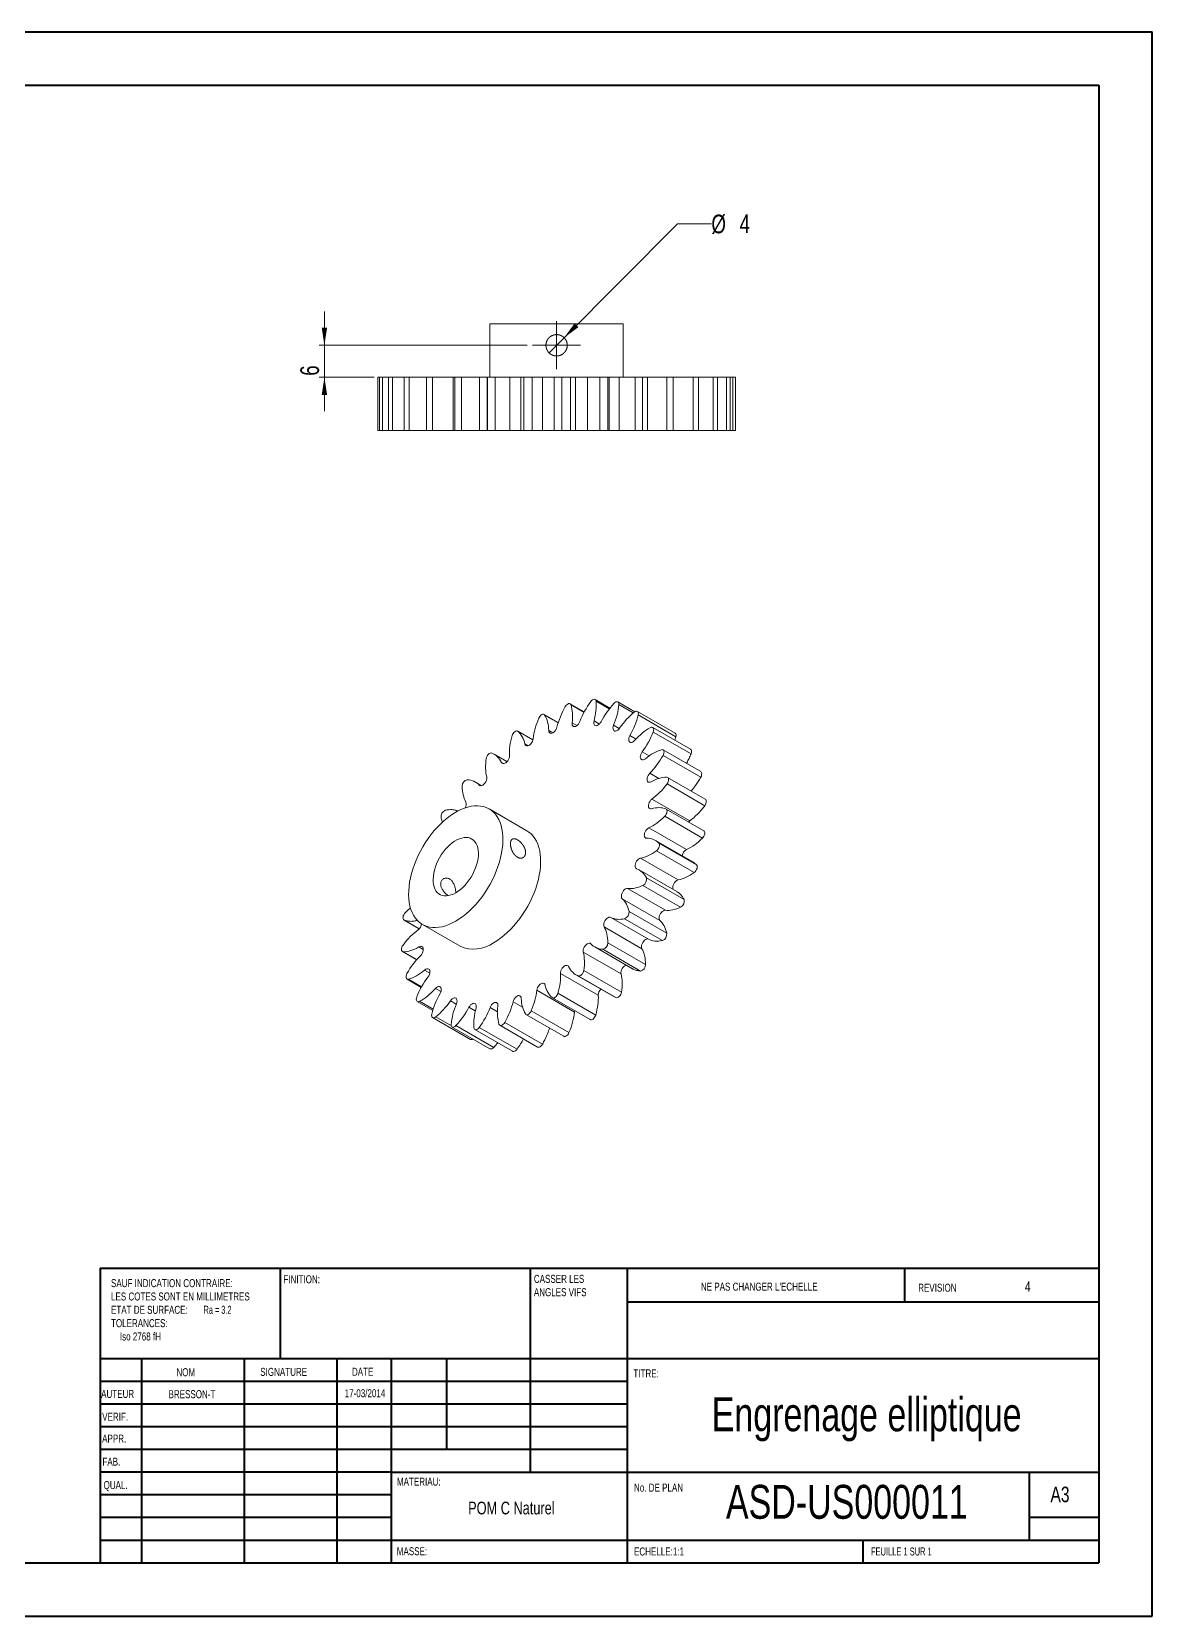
# Model space of a CAD drawing. Header units: millimetres. Extents: x 0 to 420, y 0 to 297.
# Drawn here: x 210.1 to 420.1, y 0.2 to 297.2 of the extents above; entities that cross this region are included whole.
import ezdxf

# ---------------------------------------------------------------- set-up
doc = ezdxf.new("R2010")
doc.units = ezdxf.units.MM
doc.styles.add('SLDTEXTSTYLE0', font='TXT', dxfattribs={"width": 0.75})
doc.styles.add('SLDTEXTSTYLE1', font='TXT', dxfattribs={"width": 0.7})
doc.styles.add('SLDTEXTSTYLE2', font='TXT', dxfattribs={"width": 0.6875})
doc.dimstyles.new('SLDDIMSTYLE0', dxfattribs={"dimtxt": 3.5, "dimasz": 3.302, "dimexe": 0, "dimexo": 0.0625, "dimgap": 0.875, "dimtad": 1, "dimrnd": 1e-09, "dimzin": 12, "dimdsep": 46, "dimtxsty": 'SLDTEXTSTYLE0', "dimsah": 1, "dimcen": 0.09, "dimadec": 0, "dimazin": 3, "dimtfac": 1, "dimtmove": 0, "dimatfit": 0, "dimfxl": 1, "dimfrac": 2, "dimtolj": 1, "dimtzin": 12, "dimarcsym": 0})
doc.dimstyles.new('SLDDIMSTYLE6', dxfattribs={"dimtxt": 3.5, "dimasz": 3.302, "dimexe": 0, "dimexo": 0.0625, "dimgap": 0.875, "dimtad": 0, "dimtih": 1, "dimtoh": 1, "dimrnd": 1e-09, "dimzin": 12, "dimdsep": 46, "dimtxsty": 'SLDTEXTSTYLE0', "dimblk1": 'NONE', "dimsah": 1, "dimcen": 0, "dimadec": 0, "dimazin": 3, "dimtfac": 1, "dimtmove": 0, "dimatfit": 3, "dimldrblk": 'NONE', "dimfxl": 1, "dimfrac": 2, "dimtolj": 1, "dimtzin": 12, "dimarcsym": 0})

# ---------------------------------------------------------------- blocks, each defined once
blk = doc.blocks.new('SW_NOTE_1')
at = {"color": 0, "linetype": 'Continuous', "lineweight": 0, "char_height": 1.5, "attachment_point": 1, "style": 'SLDTEXTSTYLE0'}
for s, insert in [('CASSER LES', (0, 1.93)), ('ANGLES VIFS', (0, -0.57))]:
    blk.add_mtext(s, dxfattribs=dict(at, insert=insert))
blk = doc.blocks.new('SW_NOTE_2')
at = {"color": 0, "linetype": 'Continuous', "lineweight": 0, "char_height": 1.5, "attachment_point": 1}
for s, insert, style in [('SAUF INDICATION CONTRAIRE:', (0, 1.93), 'SLDTEXTSTYLE0'), ('LES COTES SONT EN MILLIMETRES', (0, -0.57), 'SLDTEXTSTYLE0'), ('TOLERANCES:', (0, -5.57), 'SLDTEXTSTYLE0'), ('ETAT DE SURFACE:', (0, -3.07), 'SLDTEXTSTYLE0'), ('Ra = 3.2', (17.33, -3.07), 'SLDTEXTSTYLE2'), ('Iso 2768 fH', (1.66, -8.07), 'SLDTEXTSTYLE0')]:
    blk.add_mtext(s, dxfattribs=dict(at, insert=insert, style=style))
blk = doc.blocks.new('*D18')
at = {"color": 7, "linetype": 'Continuous', "lineweight": 0}
for p, q in [((264.93, 238.44), (264.93, 244.79)), ((302.94, 238.44), (263.93, 238.44)), ((264.93, 238.44), (264.93, 232.44)), ((274.27, 232.44), (263.93, 232.44)), ((264.93, 232.44), (264.93, 226.09))]:
    blk.add_line(p, q, dxfattribs=at)
for points in [[(264.93, 238.44), (265.44, 241.74), (264.43, 241.74)], [(264.93, 232.44), (264.43, 229.14), (265.44, 229.14)]]:
    blk.add_solid(points, dxfattribs=at)
at = {"color": 7, "linetype": 'Continuous', "lineweight": 0, "insert": (260.42, 232.72, 0.1), "char_height": 3.5, "attachment_point": 1, "rotation": 90, "style": 'SLDTEXTSTYLE0'}
blk.add_mtext('6', dxfattribs=at)
blk = doc.blocks.new('*D19')
at = {"color": 7, "linetype": 'Continuous', "lineweight": 0}
for p, q in [((309.85, 239.86), (331.1, 261.22)), ((331.1, 261.22), (337.45, 261.22)), ((307.03, 237.02), (309.85, 239.86))]:
    blk.add_line(p, q, dxfattribs=at)
blk.add_solid([(309.85, 239.86), (312.54, 241.84), (311.82, 242.56)], dxfattribs=at)
at = {"color": 7, "linetype": 'Continuous', "lineweight": 0, "char_height": 3.5, "attachment_point": 1, "style": 'SLDTEXTSTYLE0'}
for s, insert in [('%%c', (337.45, 262.93, 0.1)), ('4', (342.73, 262.98, 0.1))]:
    blk.add_mtext(s, dxfattribs=dict(at, insert=insert))
blk = doc.blocks.new('_NONE')
blk = doc.blocks.new('SW_CENTERMARKSYMBOL_2')
at = {"color": 0, "linetype": 'Continuous', "lineweight": 0}
for p, q in [((0, 2.5), (0, 4.5)), ((-2.5, 0), (-4.5, 0)), ((0, 0), (-2.5, 0)), ((0, 0), (0, 2.5)), ((0, 0), (0, -2.5)), ((0, 0), (2.5, 0)), ((2.5, 0), (4.5, 0)), ((0, -2.5), (0, -4.5))]:
    blk.add_line(p, q, dxfattribs=at)

msp = doc.modelspace()

# ---------------------------------------------------------------- linework, layer by layer
at = {"color": 7, "linetype": 'Continuous', "lineweight": 40}
for p, q in [((0.079, 297.215), (420.079, 297.215)), ((420.079, 0.215), (420.079, 297.215)), ((25.079, 287.215), (410.079, 287.215)), ((410.079, 287.215), (410.079, 10.215)), ((222.879, 65.465), (410.079, 65.465)), ((222.879, 65.465), (222.879, 10.215)), ((256.679, 48.465), (256.679, 65.465)), ((303.479, 65.465), (303.479, 27.215)), ((321.679, 65.465), (321.679, 10.215)), ((373.679, 59.09), (373.679, 65.465)), ((410.079, 59.09), (321.679, 59.09)), ((410.079, 48.465), (222.879, 48.465)), ((230.679, 48.465), (230.679, 10.215)), ((249.87, 48.465), (249.87, 10.215)), ((267.278, 48.465), (267.278, 10.215)), ((277.479, 10.215), (277.479, 48.465)), ((287.879, 31.465), (287.879, 48.465)), ((321.679, 44.215), (222.879, 44.215)), ((321.679, 39.965), (222.879, 39.965)), ((321.679, 35.715), (222.879, 35.715)), ((321.679, 31.465), (222.879, 31.465)), ((277.479, 27.215), (222.879, 27.215)), ((277.479, 27.215), (410.079, 27.215)), ((397.079, 14.465), (397.079, 27.215)), ((277.479, 22.965), (222.879, 22.965)), ((277.479, 18.715), (222.879, 18.715)), ((410.079, 18.715), (397.079, 18.715)), ((222.879, 14.465), (410.079, 14.465)), ((365.879, 10.215), (365.879, 14.465)), ((25.079, 10.215), (410.079, 10.215)), ((0.079, 0.215), (420.079, 0.215))]:
    msp.add_line(p, q, dxfattribs=at)
at = {"color": 7, "linetype": 'Continuous', "lineweight": 15}
for p, q in [((295.943, 242.439), (295.943, 232.439)), ((295.943, 242.439), (320.943, 242.439)), ((320.943, 232.439), (320.943, 242.439)), ((274.934, 232.439), (274.934, 222.439)), ((275.272, 232.439), (274.934, 232.439)), ((275.272, 232.439), (275.272, 222.439)), ((275.835, 232.439), (275.272, 232.439)), ((275.835, 222.439), (275.835, 232.439)), ((276.938, 232.439), (276.938, 222.439)), ((277.671, 232.439), (276.938, 232.439)), ((277.671, 222.439), (277.671, 232.439)), ((279.905, 232.439), (279.905, 222.439)), ((280.817, 232.439), (279.905, 232.439)), ((280.817, 222.439), (280.817, 232.439)), ((284.08, 232.439), (284.08, 222.439)), ((285.184, 232.439), (284.08, 232.439)), ((285.184, 222.439), (285.184, 232.439)), ((289.038, 222.439), (289.038, 232.439)), ((289.346, 232.439), (289.038, 232.439)), ((289.346, 232.439), (289.346, 222.439)), ((290.634, 232.439), (289.346, 232.439)), ((290.634, 222.439), (290.634, 232.439)), ((294.018, 222.439), (294.018, 232.439)), ((295.377, 232.439), (294.018, 232.439)), ((295.418, 232.439), (295.418, 222.439)), ((295.499, 222.439), (295.499, 232.439)), ((296.961, 232.439), (295.499, 232.439)), ((296.961, 222.439), (296.961, 232.439)), ((299.693, 222.439), (299.693, 232.439)), ((301.719, 232.439), (299.693, 232.439)), ((301.719, 232.439), (301.719, 222.439)), ((302.31, 222.439), (302.31, 232.439)), ((303.872, 232.439), (302.31, 232.439)), ((303.872, 222.439), (303.872, 232.439)), ((305.804, 222.439), (305.804, 232.439)), ((307.958, 232.439), (305.804, 232.439)), ((307.958, 222.439), (307.958, 232.439)), ((309.442, 222.439), (309.442, 232.439)), ((311.032, 232.439), (309.442, 232.439)), ((311.032, 222.439), (311.032, 232.439)), ((314.228, 232.439), (311.992, 232.439)), ((311.994, 222.439), (311.994, 232.439)), ((314.228, 222.439), (314.228, 232.439)), ((316.52, 222.439), (316.52, 232.439)), ((318.045, 232.439), (316.52, 232.439)), ((318.045, 222.439), (318.045, 232.439)), ((318.322, 222.439), (318.322, 232.439)), ((320.152, 232.439), (318.358, 232.439)), ((320.152, 222.439), (320.152, 232.439)), ((323.181, 222.439), (323.181, 232.439)), ((324.566, 232.439), (323.181, 232.439)), ((324.566, 222.439), (324.566, 232.439)), ((324.568, 222.439), (324.568, 232.439)), ((325.458, 232.439), (324.621, 232.439)), ((325.458, 222.439), (325.458, 232.439)), ((329.098, 222.439), (329.098, 232.439)), ((330.3, 232.439), (329.098, 232.439)), ((330.3, 222.439), (330.3, 232.439)), ((334.031, 222.439), (334.031, 232.439)), ((335.041, 232.439), (334.031, 232.439)), ((335.041, 222.439), (335.041, 232.439)), ((337.8, 222.439), (337.8, 232.439)), ((338.625, 232.439), (337.8, 232.439)), ((338.625, 222.439), (338.625, 232.439)), ((340.3, 222.439), (340.3, 232.439)), ((340.947, 232.439), (340.3, 232.439)), ((340.947, 222.439), (340.947, 232.439)), ((341.467, 232.439), (340.999, 232.439)), ((341.467, 222.439), (341.467, 232.439)), ((341.953, 232.439), (341.467, 232.439)), ((341.953, 222.439), (341.953, 232.439)), ((275.272, 222.439), (274.934, 222.439)), ((275.835, 222.439), (275.272, 222.439)), ((277.671, 222.439), (276.938, 222.439)), ((280.817, 222.439), (279.905, 222.439)), ((285.184, 222.439), (284.08, 222.439)), ((289.346, 222.439), (289.038, 222.439)), ((290.634, 222.439), (289.346, 222.439)), ((295.377, 222.439), (294.018, 222.439)), ((296.961, 222.439), (295.499, 222.439)), ((301.719, 222.439), (299.693, 222.439)), ((303.872, 222.439), (302.31, 222.439)), ((307.958, 222.439), (305.804, 222.439)), ((311.032, 222.439), (309.442, 222.439)), ((314.228, 222.439), (311.992, 222.439)), ((318.045, 222.439), (316.52, 222.439)), ((320.152, 222.439), (318.358, 222.439)), ((324.566, 222.439), (323.181, 222.439)), ((325.458, 222.439), (324.621, 222.439)), ((330.3, 222.439), (329.098, 222.439)), ((335.041, 222.439), (334.031, 222.439)), ((338.625, 222.439), (337.8, 222.439)), ((340.947, 222.439), (340.3, 222.439)), ((341.467, 222.439), (340.999, 222.439)), ((341.953, 222.439), (341.467, 222.439)), ((313.636, 169.725), (310.987, 171.254)), ((318.452, 170.446), (315.662, 172.056)), ((323.088, 169.761), (319.922, 171.589)), ((330.656, 165.749), (323.585, 169.831)), ((308.76, 167.708), (306.09, 169.249)), ((330.813, 165.078), (323.742, 169.16)), ((333.533, 162.728), (326.462, 166.81)), ((304.009, 164.466), (301.146, 166.119)), ((333.632, 161.874), (326.561, 165.956)), ((330.625, 164.407), (330.813, 165.078)), ((299.141, 160.402), (296.723, 161.797)), ((335.459, 158.536), (328.388, 162.618)), ((335.47, 157.496), (328.399, 161.578)), ((336.31, 153.358), (329.239, 157.44)), ((294.394, 155.897), (293.217, 156.577)), ((336.207, 152.141), (329.136, 156.223)), ((302.87, 147.463), (295.799, 151.545)), ((333.387, 149.302), (326.316, 153.384)), ((336.022, 147.443), (328.951, 151.525)), ((335.789, 146.076), (328.718, 150.158)), ((332.806, 143.911), (325.735, 147.993)), ((334.07, 141.531), (326.999, 145.613)), ((334.249, 139.626), (327.178, 143.708)), ((334.683, 141.071), (327.612, 145.153)), ((330.979, 136.035), (323.908, 140.117)), ((331.255, 138.234), (324.184, 142.316)), ((328.829, 132.551), (321.758, 136.633)), ((331.688, 133.126), (324.617, 137.208)), ((332.334, 134.549), (325.263, 138.631)), ((327.81, 130.633), (320.739, 134.715)), ((279.847, 130.73), (282.708, 129.078)), ((325.663, 127.123), (318.592, 131.205)), ((328.265, 126.881), (321.194, 130.963)), ((329.086, 128.223), (322.015, 132.305)), ((283.3, 129.894), (290.371, 125.812)), ((324.424, 125.348), (317.353, 129.43)), ((279.565, 124.814), (282.225, 123.279)), ((315.582, 125.677), (322.653, 121.595)), ((324.162, 121.161), (317.091, 125.243)), ((325.113, 122.364), (318.042, 126.446)), ((320.516, 120.615), (313.445, 124.697)), ((280.416, 119.639), (283.086, 118.098)), ((316.256, 116.61), (309.185, 120.692)), ((312.077, 120.456), (319.148, 116.374)), ((319.567, 116.17), (312.496, 120.252)), ((320.611, 117.196), (313.54, 121.278)), ((311.814, 113.475), (304.743, 117.557)), ((307.651, 116.135), (314.723, 112.053)), ((315.767, 112.9), (308.696, 116.982)), ((319.567, 116.17), (319.156, 116.389)), ((282.335, 115.444), (285.249, 113.762)), ((302.707, 113.005), (309.778, 108.923)), ((310.767, 109.613), (303.696, 113.695)), ((311.859, 113.706), (311.814, 113.475)), ((285.212, 112.423), (292.283, 108.341)), ((288.876, 110.666), (295.947, 106.584)), ((296.655, 106.835), (289.584, 110.917)), ((293.136, 110.198), (300.207, 106.116)), ((301.026, 106.504), (293.955, 110.586)), ((297.81, 111), (304.881, 106.918)), ((305.793, 107.453), (298.722, 111.535))]:
    msp.add_line(p, q, dxfattribs=at)
at = {"color": 8, "linetype": 'Continuous', "lineweight": 15}
for p, q in [((313.586, 169.628), (311.148, 171.036)), ((318.322, 170.279), (315.847, 171.707)), ((322.808, 169.53), (320.107, 171.089)), ((308.748, 167.667), (306.205, 169.135)), ((312.248, 167.166), (311.349, 167.685)), ((316.462, 167.455), (315.455, 168.036)), ((320.2, 166.615), (319.123, 167.237)), ((304.008, 164.461), (301.193, 166.086)), ((303.096, 163.379), (302.507, 163.719)), ((307.734, 165.785), (306.977, 166.223)), ((323.334, 164.626), (322.185, 165.289)), ((325.787, 161.49), (324.484, 162.243)), ((298.506, 160.039), (298.109, 160.268)), ((327.581, 157.237), (325.89, 158.213)), ((294.138, 155.887), (293.952, 155.995)), ((282.711, 129.081), (279.889, 130.71)), ((282.253, 123.312), (279.727, 124.771)), ((283.47, 125.191), (282.642, 125.669)), ((283.152, 118.207), (280.714, 119.614)), ((284.695, 120.763), (283.709, 121.333)), ((286.76, 117.3), (285.726, 117.897)), ((285.323, 114.017), (282.783, 115.484)), ((289.641, 114.927), (288.541, 115.562)), ((293.215, 113.673), (292.018, 114.364)), ((297.374, 113.522), (295.99, 114.32)), ((302.071, 114.376), (300.289, 115.405)), ((288.719, 110.868), (285.795, 112.556))]:
    msp.add_line(p, q, dxfattribs=at)
at = {"color": 7, "linetype": 'Continuous', "lineweight": 15, "flags": 128}
for points in [[(310.076, 170.721), (310.206, 170.915), (310.358, 171.079), (310.522, 171.202), (310.687, 171.276), (310.842, 171.296), (310.976, 171.261), (311.08, 171.172), (311.148, 171.036)], [(314.843, 171.669), (314.991, 171.843), (315.154, 171.978), (315.321, 172.065), (315.479, 172.099), (315.62, 172.076), (315.733, 172), (315.81, 171.874), (315.847, 171.707)], [(319.214, 171.338), (319.375, 171.483), (319.542, 171.582), (319.704, 171.628), (319.85, 171.619), (319.97, 171.554), (320.057, 171.439), (320.103, 171.28), (320.107, 171.089)], [(323.003, 169.699), (323.17, 169.809), (323.335, 169.866), (323.486, 169.868), (323.613, 169.814), (323.707, 169.707), (323.761, 169.555), (323.773, 169.369), (323.742, 169.16)], [(305.102, 168.561), (305.21, 168.769), (305.347, 168.956), (305.504, 169.111), (305.669, 169.222), (305.832, 169.282), (305.982, 169.287), (306.109, 169.237), (306.205, 169.135)], [(306.977, 166.223), (307.009, 166.015), (307.089, 165.852), (307.212, 165.743), (307.37, 165.696), (307.553, 165.713), (307.749, 165.793), (307.946, 165.932), (308.132, 166.12), (308.294, 166.346), (308.423, 166.594), (308.509, 166.85)], [(311.349, 167.685), (311.343, 167.453), (311.387, 167.255), (311.477, 167.104), (311.609, 167.009), (311.773, 166.977), (311.96, 167.009), (312.157, 167.103), (312.352, 167.254), (312.533, 167.451), (312.688, 167.683), (312.807, 167.935)], [(315.455, 168.036), (315.41, 167.789), (315.415, 167.564), (315.469, 167.376), (315.569, 167.237), (315.708, 167.155), (315.877, 167.137), (316.067, 167.182), (316.264, 167.289), (316.457, 167.45), (316.632, 167.655), (316.78, 167.891)], [(319.123, 167.237), (319.04, 166.984), (319.005, 166.74), (319.02, 166.522), (319.083, 166.343), (319.19, 166.214), (319.335, 166.145), (319.509, 166.138), (319.7, 166.195), (319.896, 166.312), (320.086, 166.482), (320.257, 166.693)], [(326.015, 166.771), (326.182, 166.839), (326.337, 166.851), (326.469, 166.806), (326.57, 166.708), (326.632, 166.563), (326.652, 166.38), (326.627, 166.174), (326.561, 165.956)], [(300.103, 165.273), (300.184, 165.487), (300.3, 165.69), (300.443, 165.87), (300.602, 166.014), (300.768, 166.112), (300.929, 166.158), (301.073, 166.149), (301.193, 166.086)], [(302.507, 163.719), (302.576, 163.543), (302.689, 163.421), (302.84, 163.358), (303.018, 163.359), (303.212, 163.425), (303.41, 163.55), (303.6, 163.728), (303.769, 163.946), (303.906, 164.191), (304.004, 164.447), (304.054, 164.698)], [(322.185, 165.289), (322.067, 165.04), (321.993, 164.788), (321.966, 164.548), (321.988, 164.336), (322.058, 164.165), (322.171, 164.046), (322.321, 163.987), (322.497, 163.99), (322.689, 164.056), (322.885, 164.181), (323.072, 164.357)], [(295.258, 160.977), (295.311, 161.19), (295.402, 161.403), (295.526, 161.602), (295.675, 161.774), (295.837, 161.908), (296.003, 161.994), (296.161, 162.026), (296.301, 162.002)], [(298.109, 160.268), (298.212, 160.132), (298.355, 160.055), (298.527, 160.041), (298.719, 160.092), (298.917, 160.204), (299.11, 160.369), (299.284, 160.579), (299.43, 160.819), (299.538, 161.073), (299.6, 161.327), (299.613, 161.563)], [(324.484, 162.243), (324.336, 162.01), (324.224, 161.761), (324.156, 161.51), (324.135, 161.274), (324.164, 161.067), (324.239, 160.903), (324.357, 160.792), (324.51, 160.74), (324.689, 160.751), (324.881, 160.825), (325.076, 160.956)], [(328.084, 162.64), (328.241, 162.66), (328.378, 162.623), (328.483, 162.532), (328.552, 162.393), (328.578, 162.215), (328.559, 162.01), (328.498, 161.793), (328.399, 161.578)], [(333.533, 162.728), (333.54, 162.724), (333.641, 162.626), (333.703, 162.481), (333.723, 162.298), (333.698, 162.092), (333.632, 161.874)], [(293.952, 155.995), (294.086, 155.904), (294.252, 155.876), (294.44, 155.912), (294.638, 156.01), (294.832, 156.164), (295.012, 156.365), (295.165, 156.598), (295.281, 156.85), (295.354, 157.105), (295.378, 157.346), (295.353, 157.558)], [(325.89, 158.213), (325.718, 158.009), (325.574, 157.775), (325.466, 157.525), (325.403, 157.276), (325.387, 157.042), (325.421, 156.84), (325.501, 156.681), (325.622, 156.575), (325.778, 156.53), (325.958, 156.548), (326.151, 156.627)], [(329.071, 157.483), (329.212, 157.454), (329.322, 157.37), (329.396, 157.236), (329.428, 157.062), (329.416, 156.86), (329.36, 156.643), (329.265, 156.425), (329.136, 156.223)], [(335.459, 158.536), (335.555, 158.45), (335.623, 158.311), (335.649, 158.133), (335.63, 157.928), (335.569, 157.711), (335.47, 157.496)], [(289.55, 130.513), (290.202, 130.917), (290.852, 131.376), (291.494, 131.885), (292.125, 132.442), (292.743, 133.045), (293.343, 133.69), (293.922, 134.373), (294.477, 135.09), (295.006, 135.839), (295.504, 136.614), (295.971, 137.412), (296.402, 138.227), (296.795, 139.056), (297.149, 139.895), (297.462, 140.737), (297.731, 141.58), (297.956, 142.418), (298.135, 143.247), (298.267, 144.062), (298.351, 144.858), (298.387, 145.632), (298.375, 146.38), (298.315, 147.096), (298.207, 147.777), (298.051, 148.42), (297.849, 149.021), (297.602, 149.577), (297.311, 150.084), (296.977, 150.54), (296.603, 150.942), (296.191, 151.289), (295.742, 151.578), (295.259, 151.807), (294.745, 151.976), (294.203, 152.083), (293.635, 152.129), (293.045, 152.112), (292.436, 152.033), (291.811, 151.892), (291.174, 151.69), (290.528, 151.428), (289.876, 151.108), (289.223, 150.731), (288.572, 150.299), (287.926, 149.815), (287.288, 149.281), (286.663, 148.7), (286.054, 148.076), (285.464, 147.412), (284.897, 146.711), (284.354, 145.978), (283.84, 145.215), (283.358, 144.428), (282.909, 143.621), (282.496, 142.798), (282.122, 141.964), (281.788, 141.123), (281.497, 140.28), (281.25, 139.439), (281.048, 138.605), (280.893, 137.782), (280.785, 136.976), (280.724, 136.19), (280.712, 135.429), (280.749, 134.697), (280.833, 133.997), (280.965, 133.335), (281.143, 132.712), (281.368, 132.134), (281.637, 131.602), (281.95, 131.12), (282.304, 130.691), (282.698, 130.316), (283.129, 129.998), (283.595, 129.739), (284.094, 129.54), (284.622, 129.401), (285.178, 129.325), (285.757, 129.31), (286.357, 129.359), (286.974, 129.469), (287.606, 129.64), (288.248, 129.872), (288.897, 130.164), (289.55, 130.513)], [(326.316, 153.384), (326.128, 153.218), (325.957, 153.011), (325.816, 152.774), (325.712, 152.524), (325.653, 152.275), (325.642, 152.044), (325.68, 151.845), (325.764, 151.69), (325.889, 151.59), (326.047, 151.551), (326.229, 151.574)], [(328.909, 151.545), (329.024, 151.468), (329.102, 151.34), (329.139, 151.171), (329.132, 150.972), (329.082, 150.756), (328.991, 150.539), (328.867, 150.335), (328.718, 150.158)], [(336.31, 153.358), (336.394, 153.288), (336.467, 153.154), (336.499, 152.98), (336.487, 152.778), (336.431, 152.56), (336.336, 152.343), (336.207, 152.141)], [(333.387, 149.302), (333.199, 149.136), (333.161, 149.095)], [(289.55, 135.82), (290.001, 136.108), (290.447, 136.449), (290.882, 136.837), (291.303, 137.27), (291.704, 137.742), (292.08, 138.247), (292.428, 138.781), (292.743, 139.336), (293.021, 139.908), (293.261, 140.488), (293.458, 141.071), (293.612, 141.65), (293.719, 142.218), (293.779, 142.77), (293.791, 143.298), (293.755, 143.797), (293.671, 144.261), (293.541, 144.685), (293.365, 145.064), (293.146, 145.394), (292.887, 145.671), (292.589, 145.892), (292.258, 146.054), (291.895, 146.156), (291.506, 146.196), (291.095, 146.174), (290.666, 146.09), (290.225, 145.946), (289.775, 145.742), (289.324, 145.481), (288.875, 145.167), (288.433, 144.802), (288.005, 144.39), (287.593, 143.937), (287.204, 143.448), (286.842, 142.928), (286.51, 142.382), (286.213, 141.818), (285.953, 141.242), (285.734, 140.659), (285.559, 140.077), (285.428, 139.503), (285.345, 138.942), (285.309, 138.401), (285.321, 137.887), (285.381, 137.405), (285.488, 136.96), (285.641, 136.558), (285.838, 136.203), (286.078, 135.899), (286.357, 135.65), (286.672, 135.458), (287.02, 135.326), (287.396, 135.255), (287.797, 135.246), (288.217, 135.299), (288.653, 135.413), (289.099, 135.588), (289.55, 135.82)], [(296.621, 126.431), (297.274, 126.835), (297.923, 127.293), (298.565, 127.803), (299.196, 128.36), (299.814, 128.963), (300.414, 129.608), (300.993, 130.291), (301.548, 131.008), (302.077, 131.757), (302.575, 132.532), (303.042, 133.329), (303.473, 134.145), (303.866, 134.974), (304.22, 135.813), (304.533, 136.655), (304.802, 137.498), (305.027, 138.336), (305.206, 139.165), (305.338, 139.98), (305.422, 140.776), (305.458, 141.55), (305.446, 142.298), (305.386, 143.014), (305.278, 143.695), (305.122, 144.338), (304.92, 144.939), (304.673, 145.495), (304.382, 146.002), (304.048, 146.458), (303.674, 146.86), (303.262, 147.207), (302.87, 147.463)], [(325.735, 147.993), (325.54, 147.874), (325.352, 147.704), (325.184, 147.492), (325.045, 147.253), (324.945, 147.002), (324.891, 146.754), (324.884, 146.525), (324.927, 146.329), (325.015, 146.179), (325.144, 146.085), (325.306, 146.051)], [(336.022, 147.443), (336.095, 147.386), (336.173, 147.258), (336.21, 147.089), (336.203, 146.89), (336.153, 146.674), (336.062, 146.457), (335.938, 146.253), (335.789, 146.076)], [(327.612, 145.153), (327.696, 145.032), (327.739, 144.868), (327.738, 144.672), (327.694, 144.458), (327.608, 144.24), (327.488, 144.034), (327.342, 143.852), (327.178, 143.708)], [(324.184, 142.316), (323.992, 142.25), (323.796, 142.124), (323.609, 141.948), (323.443, 141.732), (323.308, 141.49), (323.213, 141.238), (323.163, 140.99), (323.162, 140.763), (323.21, 140.572), (323.304, 140.427), (323.438, 140.339)], [(334.683, 141.071), (334.767, 140.95), (334.81, 140.786), (334.809, 140.59), (334.765, 140.376), (334.68, 140.158), (334.56, 139.951), (334.413, 139.77), (334.249, 139.626)], [(321.758, 136.633), (321.578, 136.621), (321.383, 136.546), (321.187, 136.412), (321.002, 136.229), (320.839, 136.008), (320.709, 135.762), (320.619, 135.508), (320.576, 135.262), (320.583, 135.038), (320.638, 134.852), (320.739, 134.715)], [(279.889, 130.71), (279.774, 130.788), (279.696, 130.916), (279.66, 131.085), (279.667, 131.284), (279.717, 131.499), (279.807, 131.715), (279.931, 131.919), (280.08, 132.096)], [(318.592, 131.205), (318.432, 131.246), (318.248, 131.223), (318.052, 131.137), (317.856, 130.994), (317.673, 130.802), (317.515, 130.575), (317.39, 130.326), (317.309, 130.071), (317.274, 129.827), (317.289, 129.608), (317.353, 129.43)], [(328.829, 132.551), (328.649, 132.539), (328.454, 132.464), (328.258, 132.33), (328.073, 132.147), (327.91, 131.926), (327.78, 131.68), (327.69, 131.426), (327.647, 131.18), (327.654, 130.956), (327.709, 130.77), (327.81, 130.633)], [(279.727, 124.771), (279.588, 124.802), (279.479, 124.888), (279.406, 125.022), (279.374, 125.195), (279.386, 125.397), (279.441, 125.613), (279.535, 125.829), (279.662, 126.031)], [(282.916, 124.002), (283.104, 124.216), (283.262, 124.465), (283.381, 124.732), (283.452, 125), (283.47, 125.25), (283.434, 125.468), (283.347, 125.637), (283.214, 125.746), (283.045, 125.79), (282.85, 125.763), (282.642, 125.669)], [(314.846, 126.261), (314.712, 126.352), (314.546, 126.38), (314.358, 126.344), (314.16, 126.246), (313.965, 126.091), (313.786, 125.891), (313.633, 125.657), (313.516, 125.405), (313.444, 125.15), (313.419, 124.909), (313.445, 124.697)], [(325.663, 127.123), (325.503, 127.164), (325.319, 127.141), (325.123, 127.055), (324.927, 126.912), (324.744, 126.72), (324.586, 126.493), (324.462, 126.244), (324.38, 125.989), (324.345, 125.745), (324.36, 125.526), (324.424, 125.348)], [(310.689, 121.986), (310.586, 122.122), (310.443, 122.2), (310.271, 122.213), (310.079, 122.163), (309.881, 122.051), (309.688, 121.885), (309.514, 121.676), (309.368, 121.436), (309.261, 121.182), (309.198, 120.929), (309.185, 120.692)], [(280.714, 119.614), (280.558, 119.597), (280.423, 119.635), (280.318, 119.727), (280.25, 119.866), (280.224, 120.043), (280.242, 120.247), (280.301, 120.463), (280.399, 120.678)], [(284.33, 119.981), (284.493, 120.227), (284.618, 120.493), (284.695, 120.762), (284.72, 121.017), (284.691, 121.239), (284.61, 121.416), (284.483, 121.533), (284.317, 121.585), (284.124, 121.568), (283.916, 121.482), (283.709, 121.333)], [(306.291, 118.536), (306.222, 118.712), (306.109, 118.835), (305.958, 118.897), (305.78, 118.896), (305.586, 118.83), (305.387, 118.705), (305.198, 118.527), (305.029, 118.309), (304.891, 118.064), (304.794, 117.808), (304.743, 117.557)], [(313.54, 121.278), (313.488, 121.066), (313.396, 120.852), (313.272, 120.653), (313.123, 120.48), (312.961, 120.347), (312.794, 120.261), (312.636, 120.229), (312.496, 120.252)], [(282.783, 115.484), (282.616, 115.416), (282.461, 115.404), (282.328, 115.448), (282.228, 115.547), (282.165, 115.692), (282.146, 115.874), (282.17, 116.082), (282.237, 116.299)], [(286.613, 116.966), (286.73, 117.215), (286.805, 117.467), (286.831, 117.707), (286.809, 117.919), (286.739, 118.089), (286.626, 118.208), (286.476, 118.268), (286.3, 118.264), (286.108, 118.198), (285.913, 118.073), (285.726, 117.897)], [(289.675, 115.018), (289.757, 115.271), (289.792, 115.515), (289.778, 115.733), (289.715, 115.912), (289.608, 116.04), (289.463, 116.11), (289.289, 116.116), (289.098, 116.059), (288.902, 115.942), (288.712, 115.773), (288.541, 115.562)], [(301.821, 116.032), (301.789, 116.24), (301.709, 116.403), (301.586, 116.512), (301.428, 116.559), (301.245, 116.542), (301.049, 116.462), (300.852, 116.323), (300.666, 116.135), (300.504, 115.909), (300.376, 115.661), (300.289, 115.405)], [(308.696, 116.982), (308.614, 116.768), (308.498, 116.565), (308.355, 116.385), (308.196, 116.241), (308.03, 116.142), (307.869, 116.096), (307.724, 116.105), (307.604, 116.169)], [(320.611, 117.196), (320.559, 116.984), (320.467, 116.77), (320.343, 116.571), (320.194, 116.398), (320.032, 116.265), (319.865, 116.179), (319.707, 116.147), (319.567, 116.17)], [(285.795, 112.556), (285.628, 112.446), (285.463, 112.388), (285.312, 112.386), (285.185, 112.441), (285.091, 112.547), (285.036, 112.699), (285.024, 112.886), (285.056, 113.095)], [(293.343, 114.219), (293.388, 114.466), (293.383, 114.691), (293.329, 114.879), (293.229, 115.018), (293.09, 115.1), (292.92, 115.118), (292.731, 115.073), (292.534, 114.966), (292.341, 114.805), (292.166, 114.6), (292.018, 114.364)], [(297.449, 114.57), (297.455, 114.802), (297.411, 115), (297.321, 115.151), (297.189, 115.246), (297.025, 115.278), (296.838, 115.246), (296.64, 115.152), (296.445, 115.001), (296.264, 114.804), (296.11, 114.572), (295.99, 114.32)], [(303.696, 113.695), (303.588, 113.487), (303.451, 113.299), (303.295, 113.144), (303.129, 113.033), (302.965, 112.973), (302.815, 112.967), (302.688, 113.017), (302.593, 113.119)], [(315.767, 112.9), (315.685, 112.686), (315.569, 112.483), (315.426, 112.303), (315.267, 112.159), (315.101, 112.06), (314.94, 112.014), (314.795, 112.023), (314.723, 112.053)], [(289.584, 110.917), (289.423, 110.772), (289.256, 110.673), (289.094, 110.626), (288.947, 110.635), (288.827, 110.7), (288.741, 110.816), (288.694, 110.975), (288.691, 111.166)], [(293.955, 110.586), (293.807, 110.412), (293.644, 110.277), (293.477, 110.189), (293.318, 110.156), (293.177, 110.178), (293.065, 110.255), (292.987, 110.381), (292.951, 110.548)], [(298.722, 111.535), (298.592, 111.34), (298.44, 111.176), (298.276, 111.052), (298.11, 110.978), (297.956, 110.958), (297.821, 110.994), (297.717, 111.083), (297.649, 111.219)], [(305.793, 107.453), (305.663, 107.258), (305.511, 107.094), (305.347, 106.97), (305.182, 106.896), (305.027, 106.876), (304.893, 106.912), (304.881, 106.918)], [(310.767, 109.613), (310.659, 109.404), (310.522, 109.217), (310.366, 109.062), (310.2, 108.951), (310.037, 108.891), (309.886, 108.885), (309.778, 108.923)], [(296.655, 106.835), (296.494, 106.69), (296.327, 106.591), (296.165, 106.544), (296.019, 106.553), (295.947, 106.584)], [(301.026, 106.504), (300.878, 106.33), (300.715, 106.195), (300.548, 106.107), (300.389, 106.074), (300.249, 106.096), (300.207, 106.116)]]:
    msp.add_lwpolyline(points, dxfattribs=at)
at = {"color": 7, "linetype": 'Continuous', "lineweight": 15}
for centre, radius, start, end in [((330.28, 165.308), 0.58, 336.65674, 49.53436), ((291.961, 155.834), 1.204, 102.16663, 181.14544), ((290.322, 152.407), 1.198, 326.21042, 20.43269), ((288.052, 150.096), 1.277, 110.53378, 186.53751), ((333.61, 142.456), 1.662, 118.92679, 170.12284), ((324.052, 138.322), 1.249, 296.91105, 14.29202), ((331.654, 136.88), 1.412, 106.3969, 199.25613), ((331.123, 134.24), 1.249, 296.91105, 14.29202), ((320.746, 132.159), 1.277, 290.52032, 6.55097), ((281.437, 130.248), 1.728, 307.19579, 351.33077), ((327.817, 128.077), 1.277, 290.52032, 6.55097), ((292.951, 131.63), 6.364, 246.09198, 305.21848), ((316.837, 126.421), 1.205, 282.14538, 1.16676), ((322.04, 120.843), 1.541, 111.5516, 188.50404), ((323.908, 122.339), 1.205, 282.14538, 1.16676), ((317.94, 116.602), 1.683, 136.00882, 179.70333), ((292.473, 108.796), 0.493, 247.39913, 308.68571)]:
    msp.add_arc(centre, radius, start, end, dxfattribs=at)
for points, knots in [([(310.443, 238.703), (310.443, 238.306), (310.43, 238.176), (310.379, 237.92), (310.341, 237.793), (310.24, 237.551), (310.179, 237.436), (310.034, 237.219), (309.949, 237.116), (309.673, 236.84), (309.45, 236.691), (308.969, 236.492), (308.706, 236.439), (308.314, 236.439), (308.181, 236.452), (307.924, 236.503), (307.8, 236.541), (307.557, 236.641), (307.44, 236.703), (307.224, 236.848), (307.123, 236.931), (306.936, 237.117), (306.854, 237.218), (306.709, 237.434), (306.646, 237.551), (306.546, 237.793), (306.508, 237.918), (306.457, 238.175), (306.443, 238.307), (306.443, 238.699), (306.496, 238.963), (306.645, 239.324), (306.707, 239.44), (306.853, 239.659), (306.936, 239.759), (307.12, 239.944), (307.223, 240.028), (307.439, 240.173), (307.554, 240.235), (307.796, 240.336), (307.923, 240.374), (308.179, 240.425), (308.309, 240.439), (308.574, 240.439), (308.704, 240.426), (308.96, 240.375), (309.087, 240.337), (309.329, 240.236), (309.444, 240.175), (309.662, 240.03), (309.764, 239.946), (310.041, 239.67), (310.19, 239.447), (310.39, 238.966), (310.443, 238.703), (310.443, 238.306)], [-0.0625, -0.0625, 0, 0, 0.03125, 0.03125, 0.0625, 0.0625, 0.09375, 0.09375, 0.125, 0.125, 0.1875, 0.1875, 0.25, 0.25, 0.28125, 0.28125, 0.3125, 0.3125, 0.34375, 0.34375, 0.375, 0.375, 0.40625, 0.40625, 0.4375, 0.4375, 0.46875, 0.46875, 0.5, 0.5, 0.5625, 0.5625, 0.59375, 0.59375, 0.625, 0.625, 0.65625, 0.65625, 0.6875, 0.6875, 0.71875, 0.71875, 0.75, 0.75, 0.78125, 0.78125, 0.8125, 0.8125, 0.84375, 0.84375, 0.875, 0.875, 0.9375, 0.9375, 1, 1, 1.03125, 1.03125]), ([(276.9, 232.439), (276.844, 232.439), (276.479, 232.439), (276.13, 232.439), (275.835, 232.439)], [0, 0, 0, 0, 0.1540774, 1, 1, 1, 1]), ([(279.847, 232.439), (279.748, 232.439), (279.338, 232.439), (278.606, 232.439), (277.984, 232.439), (277.671, 232.439)], [0, 0, 0, 0, 0.1352773, 0.5648473, 1, 1, 1, 1]), ([(284.043, 232.439), (283.977, 232.439), (283.546, 232.439), (282.78, 232.439), (281.765, 232.439), (281.135, 232.439), (280.817, 232.439)], [0, 0, 0, 0, 0.0651393, 0.4266133, 0.7114336, 1, 1, 1, 1]), ([(295.428, 232.439), (295.425, 232.439), (295.413, 232.439), (295.461, 232.439), (295.499, 232.439)], [0, 0, 0, 0, 0.2340683, 1, 1, 1, 1]), ([(301.732, 232.439), (301.728, 232.439), (301.706, 232.439), (301.806, 232.439), (302.005, 232.439), (302.208, 232.439), (302.31, 232.439)], [0, 0, 0, 0, 0.0766821, 0.4336694, 0.7149621, 1, 1, 1, 1]), ([(305.804, 232.439), (305.634, 232.439), (305.142, 232.439), (304.358, 232.439), (303.872, 232.439)], [0, 0, 0, 0, 0.48156, 1, 1, 1, 1]), ([(311.032, 232.439), (311.203, 232.439), (311.544, 232.439), (311.831, 232.439), (311.977, 232.439), (311.983, 232.439), (311.986, 232.439)], [0, 0, 0, 0, 0.2951941, 0.5855743, 0.8142481, 1, 1, 1, 1]), ([(318.307, 232.439), (318.312, 232.439), (318.332, 232.439), (318.248, 232.439), (318.113, 232.439), (318.045, 232.439)], [0, 0, 0, 0, 0.1280454, 0.5604695, 1, 1, 1, 1]), ([(334.031, 232.439), (333.632, 232.439), (332.839, 232.439), (331.774, 232.439), (330.939, 232.439), (330.501, 232.439), (330.334, 232.439)], [0, 0, 0, 0, 0.3083171, 0.6126288, 0.8521712, 1, 1, 1, 1]), ([(337.8, 232.439), (337.398, 232.439), (336.599, 232.439), (335.689, 232.439), (335.197, 232.439), (335.092, 232.439)], [0, 0, 0, 0, 0.4439536, 0.8822054, 1, 1, 1, 1]), ([(340.3, 232.439), (339.911, 232.439), (339.371, 232.439), (338.815, 232.439), (338.66, 232.439)], [0, 0, 0, 0, 0.72169496, 1, 1, 1, 1]), ([(276.9, 222.439), (276.844, 222.439), (276.479, 222.439), (276.13, 222.439), (275.835, 222.439)], [0, 0, 0, 0, 0.1540774, 1, 1, 1, 1]), ([(279.847, 222.439), (279.748, 222.439), (279.338, 222.439), (278.606, 222.439), (277.984, 222.439), (277.671, 222.439)], [0, 0, 0, 0, 0.1352773, 0.5648473, 1, 1, 1, 1]), ([(284.043, 222.439), (283.977, 222.439), (283.546, 222.439), (282.78, 222.439), (281.765, 222.439), (281.135, 222.439), (280.817, 222.439)], [0, 0, 0, 0, 0.0651393, 0.4266133, 0.7114336, 1, 1, 1, 1]), ([(295.428, 222.439), (295.425, 222.439), (295.413, 222.439), (295.461, 222.439), (295.499, 222.439)], [0, 0, 0, 0, 0.2340683, 1, 1, 1, 1]), ([(301.732, 222.439), (301.728, 222.439), (301.706, 222.439), (301.806, 222.439), (302.005, 222.439), (302.208, 222.439), (302.31, 222.439)], [0, 0, 0, 0, 0.0766821, 0.4336694, 0.7149621, 1, 1, 1, 1]), ([(305.804, 222.439), (305.634, 222.439), (305.142, 222.439), (304.358, 222.439), (303.872, 222.439)], [0, 0, 0, 0, 0.48156, 1, 1, 1, 1]), ([(311.032, 222.439), (311.203, 222.439), (311.544, 222.439), (311.831, 222.439), (311.977, 222.439), (311.983, 222.439), (311.986, 222.439)], [0, 0, 0, 0, 0.2951941, 0.5855743, 0.8142481, 1, 1, 1, 1]), ([(318.307, 222.439), (318.312, 222.439), (318.332, 222.439), (318.248, 222.439), (318.113, 222.439), (318.045, 222.439)], [0, 0, 0, 0, 0.1280454, 0.5604695, 1, 1, 1, 1]), ([(334.031, 222.439), (333.632, 222.439), (332.839, 222.439), (331.774, 222.439), (330.939, 222.439), (330.501, 222.439), (330.334, 222.439)], [0, 0, 0, 0, 0.3083171, 0.6126288, 0.8521712, 1, 1, 1, 1]), ([(337.8, 222.439), (337.398, 222.439), (336.599, 222.439), (335.689, 222.439), (335.197, 222.439), (335.092, 222.439)], [0, 0, 0, 0, 0.4439536, 0.8822054, 1, 1, 1, 1]), ([(340.3, 222.439), (339.911, 222.439), (339.371, 222.439), (338.815, 222.439), (338.66, 222.439)], [0, 0, 0, 0, 0.72169496, 1, 1, 1, 1]), ([(332.785, 160.08), (332.803, 160.111), (332.981, 160.413), (333.27, 161.015), (333.511, 161.586), (333.632, 161.874)], [0, 0, 0, 0, 0.0552219, 0.524522, 1, 1, 1, 1]), ([(333.655, 154.891), (333.684, 154.921), (333.969, 155.231), (334.416, 155.833), (334.995, 156.675), (335.311, 157.221), (335.47, 157.496)], [0, 0, 0, 0, 0.0407468, 0.41165, 0.7038988, 1, 1, 1, 1]), ([(287.057, 149.052), (287.023, 149.133), (286.906, 149.409), (286.834, 149.727), (286.783, 149.951)], [0, 0, 0, 0, 0.2966743, 1, 1, 1, 1]), ([(289.948, 151.146), (289.817, 151.2), (289.472, 151.343), (288.892, 151.415), (288.239, 151.408), (287.816, 151.331), (287.604, 151.292)], [0, 0, 0, 0, 0.1924375, 0.5046995, 0.7507405, 1, 1, 1, 1]), ([(301.29, 142.382), (301.009, 142.544), (300.919, 142.609), (300.744, 142.758), (300.658, 142.844), (300.498, 143.031), (300.423, 143.132), (300.283, 143.347), (300.218, 143.462), (300.045, 143.813), (299.954, 144.064), (299.834, 144.551), (299.803, 144.791), (299.803, 145.111), (299.81, 145.213), (299.841, 145.399), (299.863, 145.483), (299.924, 145.634), (299.962, 145.7), (300.05, 145.81), (300.102, 145.854), (300.218, 145.922), (300.282, 145.944), (300.421, 145.966), (300.498, 145.966), (300.658, 145.943), (300.742, 145.92), (300.918, 145.854), (301.01, 145.81), (301.287, 145.65), (301.48, 145.503), (301.751, 145.243), (301.84, 145.148), (302.008, 144.948), (302.086, 144.844), (302.232, 144.627), (302.299, 144.513), (302.415, 144.284), (302.465, 144.169), (302.547, 143.936), (302.578, 143.819), (302.62, 143.593), (302.631, 143.482), (302.631, 143.266), (302.621, 143.164), (302.579, 142.973), (302.548, 142.882), (302.466, 142.719), (302.417, 142.647), (302.301, 142.52), (302.233, 142.467), (302.016, 142.341), (301.844, 142.301), (301.483, 142.322), (301.29, 142.382), (301.009, 142.544)], [-0.0625, -0.0625, 0, 0, 0.03125, 0.03125, 0.0625, 0.0625, 0.09375, 0.09375, 0.125, 0.125, 0.1875, 0.1875, 0.25, 0.25, 0.28125, 0.28125, 0.3125, 0.3125, 0.34375, 0.34375, 0.375, 0.375, 0.40625, 0.40625, 0.4375, 0.4375, 0.46875, 0.46875, 0.5, 0.5, 0.5625, 0.5625, 0.59375, 0.59375, 0.625, 0.625, 0.65625, 0.65625, 0.6875, 0.6875, 0.71875, 0.71875, 0.75, 0.75, 0.78125, 0.78125, 0.8125, 0.8125, 0.84375, 0.84375, 0.875, 0.875, 0.9375, 0.9375, 1, 1, 1.03125, 1.03125]), ([(334.064, 141.521), (334.127, 141.488), (334.353, 141.37), (334.545, 141.196), (334.683, 141.071)], [0, 0, 0, 0, 0.280322, 1, 1, 1, 1]), ([(289.546, 135.818), (289.547, 135.869), (289.549, 136.004), (289.524, 136.256), (289.475, 136.559), (289.399, 136.873), (289.298, 137.187), (289.167, 137.497), (289.007, 137.787), (288.816, 138.048), (288.604, 138.261), (288.372, 138.424), (288.135, 138.529), (287.893, 138.58), (287.657, 138.579), (287.428, 138.527), (287.214, 138.425), (287.026, 138.272), (286.875, 138.076), (286.77, 137.841), (286.718, 137.585), (286.72, 137.311), (286.771, 137.035), (286.869, 136.756), (287.008, 136.481), (287.187, 136.21), (287.398, 135.949), (287.638, 135.701), (287.886, 135.485), (288.06, 135.347), (288.141, 135.295), (288.144, 135.294)], [0, 0, 0, 0, 0.0204426, 0.0549672, 0.0904704, 0.1254865, 0.1614309, 0.1980744, 0.2357483, 0.2728441, 0.3111151, 0.3465359, 0.38306, 0.4173281, 0.4525336, 0.4879133, 0.5242276, 0.561262, 0.5993806, 0.6361148, 0.6740194, 0.7090513, 0.7451346, 0.779662, 0.8151237, 0.8509394, 0.887717, 0.9248785, 0.9631541, 0.9986175, 1, 1, 1, 1]), ([(330.972, 136.022), (331.025, 135.996), (331.286, 135.87), (331.639, 135.545), (332.041, 135.076), (332.236, 134.725), (332.334, 134.549)], [0, 0, 0, 0, 0.0910529, 0.4424824, 0.7193977, 1, 1, 1, 1]), ([(282.379, 130.64), (282.169, 130.59), (281.69, 130.474), (281.037, 130.458), (280.414, 130.532), (280.064, 130.651), (279.889, 130.71)], [0, 0, 0, 0, 0.2307233, 0.5281331, 0.7624841, 1, 1, 1, 1]), ([(281.071, 132.986), (280.954, 132.893), (280.616, 132.624), (280.292, 132.305), (280.08, 132.096)], [0, 0, 0, 0, 0.3464249, 1, 1, 1, 1]), ([(324.162, 121.161), (323.918, 121.19), (323.433, 121.248), (322.939, 121.422), (322.702, 121.575), (322.658, 121.604)], [0, 0, 0, 0, 0.4520471, 0.8981552, 1, 1, 1, 1]), ([(307.109, 110.464), (307.086, 110.384), (306.96, 109.943), (306.666, 109.212), (306.248, 108.284), (305.945, 107.731), (305.793, 107.453)], [0, 0, 0, 0, 0.0786135, 0.4349215, 0.7156534, 1, 1, 1, 1]), ([(296.655, 106.835), (296.919, 107.118), (297.183, 107.401), (297.42, 107.723), (297.422, 107.724)], [0, 0, 0, 0, 0.9950493, 1, 1, 1, 1]), ([(301.026, 106.504), (301.256, 106.832), (301.693, 107.455), (302.063, 108.126), (302.238, 108.444)], [0, 0, 0, 0, 0.5264606, 1, 1, 1, 1])]:
    msp.add_open_spline(points, degree=3, knots=knots, dxfattribs=at)
for points in [[(289.038, 232.439), (287.892, 232.439), (286.607, 232.439), (285.184, 232.439)], [(294.018, 232.439), (293.089, 232.439), (291.961, 232.439), (290.634, 232.439)], [(299.693, 232.439), (299.032, 232.439), (298.121, 232.439), (296.961, 232.439)], [(307.958, 232.439), (308.147, 232.439), (308.641, 232.439), (309.442, 232.439)], [(316.52, 232.439), (315.452, 232.439), (314.688, 232.439), (314.228, 232.439)], [(320.152, 232.439), (320.909, 232.439), (321.919, 232.439), (323.181, 232.439)], [(329.098, 232.439), (327.717, 232.439), (326.504, 232.439), (325.458, 232.439)], [(289.038, 222.439), (287.892, 222.439), (286.607, 222.439), (285.184, 222.439)], [(294.018, 222.439), (293.089, 222.439), (291.961, 222.439), (290.634, 222.439)], [(299.693, 222.439), (299.032, 222.439), (298.121, 222.439), (296.961, 222.439)], [(307.958, 222.439), (308.147, 222.439), (308.641, 222.439), (309.442, 222.439)], [(316.52, 222.439), (315.452, 222.439), (314.688, 222.439), (314.228, 222.439)], [(320.152, 222.439), (320.909, 222.439), (321.919, 222.439), (323.181, 222.439)], [(329.098, 222.439), (327.717, 222.439), (326.504, 222.439), (325.458, 222.439)], [(308.509, 166.85), (308.837, 168.164), (309.359, 169.454), (310.076, 170.721)], [(311.349, 167.685), (311.51, 168.95), (311.443, 170.067), (311.148, 171.036)], [(312.807, 167.935), (313.318, 169.259), (313.996, 170.504), (314.843, 171.669)], [(315.455, 168.036), (315.81, 169.355), (315.941, 170.578), (315.847, 171.707)], [(316.78, 167.891), (317.457, 169.174), (318.268, 170.323), (319.214, 171.338)], [(319.123, 167.237), (319.666, 168.558), (319.994, 169.842), (320.107, 171.089)], [(320.257, 166.693), (321.078, 167.881), (321.993, 168.883), (323.003, 169.699)], [(304.054, 164.698), (304.19, 165.952), (304.54, 167.24), (305.102, 168.561)], [(306.977, 166.223), (306.939, 167.386), (306.682, 168.357), (306.205, 169.135)], [(322.185, 165.289), (322.898, 166.554), (323.417, 167.845), (323.742, 169.16)], [(323.072, 164.357), (324.005, 165.392), (324.986, 166.197), (326.015, 166.771)], [(299.613, 161.563), (299.551, 162.711), (299.714, 163.948), (300.103, 165.273)], [(302.507, 163.719), (302.275, 164.741), (301.837, 165.53), (301.193, 166.086)], [(324.484, 162.243), (325.342, 163.392), (326.034, 164.63), (326.561, 165.956)], [(295.353, 157.558), (295.093, 158.557), (295.062, 159.697), (295.258, 160.977)], [(298.109, 160.268), (297.689, 161.109), (297.086, 161.687), (296.301, 162.002)], [(325.076, 160.956), (326.081, 161.785), (327.083, 162.346), (328.084, 162.64)], [(325.89, 158.213), (326.852, 159.186), (327.688, 160.307), (328.399, 161.578)], [(326.151, 156.627), (327.178, 157.201), (328.152, 157.487), (329.071, 157.483)], [(291.445, 152.825), (290.992, 153.63), (290.763, 154.624), (290.756, 155.81)], [(293.952, 155.995), (293.357, 156.619), (292.609, 156.958), (291.707, 157.011)], [(326.316, 153.384), (327.336, 154.126), (328.276, 155.073), (329.136, 156.223)], [(326.229, 151.574), (327.227, 151.863), (328.12, 151.854), (328.909, 151.545)], [(333.387, 149.302), (334.407, 150.044), (335.347, 150.991), (336.207, 152.141)], [(325.735, 147.993), (326.758, 148.467), (327.752, 149.188), (328.718, 150.158)], [(325.306, 146.051), (326.221, 146.041), (326.99, 145.741), (327.612, 145.153)], [(332.806, 143.911), (333.829, 144.385), (334.823, 145.106), (335.789, 146.076)], [(327.178, 143.708), (326.157, 142.966), (325.159, 142.502), (324.184, 142.316)], [(323.438, 140.339), (324.229, 140.038), (324.837, 139.468), (325.263, 138.631)], [(334.249, 139.626), (333.228, 138.884), (332.23, 138.42), (331.255, 138.234)], [(324.617, 137.208), (323.592, 136.722), (322.639, 136.53), (321.758, 136.633)], [(320.739, 134.715), (321.371, 134.144), (321.797, 133.341), (322.015, 132.305)], [(321.194, 130.963), (320.211, 130.749), (319.344, 130.83), (318.592, 131.205)], [(331.688, 133.126), (330.663, 132.64), (329.71, 132.448), (328.829, 132.551)], [(282.482, 128.871), (281.462, 128.129), (280.522, 127.182), (279.662, 126.031)], [(317.353, 129.43), (317.805, 128.625), (318.035, 127.631), (318.042, 126.446)], [(327.81, 130.633), (328.442, 130.062), (328.868, 129.259), (329.086, 128.223)], [(279.727, 124.771), (280.642, 124.751), (281.614, 125.051), (282.642, 125.669)], [(317.091, 125.243), (316.189, 125.297), (315.441, 125.636), (314.846, 126.261)], [(324.424, 125.348), (324.877, 124.543), (325.106, 123.549), (325.113, 122.364)], [(328.265, 126.881), (327.282, 126.667), (326.415, 126.748), (325.663, 127.123)], [(280.399, 120.678), (281.101, 121.955), (281.94, 123.063), (282.916, 124.002)], [(312.496, 120.252), (311.712, 120.568), (311.109, 121.146), (310.689, 121.986)], [(313.445, 124.697), (313.705, 123.698), (313.736, 122.559), (313.54, 121.278)], [(283.709, 121.333), (282.711, 120.466), (281.713, 119.893), (280.714, 119.614)], [(284.33, 119.981), (283.451, 118.856), (282.753, 117.629), (282.237, 116.299)], [(309.185, 120.692), (309.247, 119.544), (309.084, 118.307), (308.696, 116.982)], [(320.516, 120.615), (320.776, 119.616), (320.807, 118.477), (320.611, 117.196)], [(282.783, 115.484), (283.812, 116.058), (284.793, 116.863), (285.726, 117.897)], [(285.056, 113.095), (285.381, 114.411), (285.9, 115.701), (286.613, 116.966)], [(302.593, 113.119), (302.116, 113.898), (301.859, 114.869), (301.821, 116.032)], [(303.696, 113.695), (304.258, 115.015), (304.608, 116.303), (304.743, 117.557)], [(307.604, 116.169), (306.961, 116.725), (306.523, 117.515), (306.291, 118.536)], [(316.256, 116.61), (316.318, 115.462), (316.155, 114.225), (315.767, 112.9)], [(285.795, 112.556), (286.805, 113.372), (287.72, 114.374), (288.541, 115.562)], [(288.691, 111.166), (288.804, 112.413), (289.132, 113.697), (289.675, 115.018)], [(289.584, 110.917), (290.53, 111.932), (291.341, 113.081), (292.018, 114.364)], [(292.951, 110.548), (292.857, 111.677), (292.988, 112.901), (293.343, 114.219)], [(293.955, 110.586), (294.802, 111.751), (295.48, 112.996), (295.99, 114.32)], [(297.649, 111.219), (297.355, 112.188), (297.288, 113.305), (297.449, 114.57)], [(300.289, 115.405), (299.961, 114.091), (299.439, 112.801), (298.722, 111.535)], [(310.767, 109.613), (311.33, 110.933), (311.679, 112.221), (311.814, 113.475)]]:
    msp.add_open_spline(points, degree=3, dxfattribs=at)

# ---------------------------------------------------------------- block references
at = {"color": 7, "linetype": 'Continuous', "lineweight": 0}
for name, p in [('SW_CENTERMARKSYMBOL_2', (308.443, 238.439)), ('SW_NOTE_2', (224.945, 61.482)), ('SW_NOTE_1', (304.188, 62.284))]:
    msp.add_blockref(name, p, dxfattribs=at)

# ---------------------------------------------------------------- texts
for s, insert, char_height, attachment_point, style in [('FINITION:', (257.25, 64.134), 1.5, 1, 'SLDTEXTSTYLE0'), ("NE PAS CHANGER L'ECHELLE", (335.493, 62.748), 1.5, 1, 'SLDTEXTSTYLE0'), ('REVISION', (376.206, 62.55), 1.5, 1, 'SLDTEXTSTYLE0'), ('4', (396.739, 62.99), 1.905, 2, 'SLDTEXTSTYLE0'), ('NOM', (237.201, 46.716), 1.5, 1, 'SLDTEXTSTYLE0'), ('SIGNATURE', (252.912, 46.777), 1.5, 1, 'SLDTEXTSTYLE0'), ('DATE', (270.094, 46.791), 1.5, 1, 'SLDTEXTSTYLE0'), ('TITRE:', (322.835, 46.493), 1.5, 1, 'SLDTEXTSTYLE0'), ('AUTEUR', (223.091, 42.644), 1.5, 1, 'SLDTEXTSTYLE0'), ('BRESSON-T', (240.114, 42.598), 1.4986, 2, 'SLDTEXTSTYLE0'), ('17-03/2014', (272.54, 42.774), 1.4986, 2, 'SLDTEXTSTYLE0'), ('Engrenage elliptique', (366.547, 41.25), 6.35, 2, 'SLDTEXTSTYLE0'), ('VERIF.', (223.289, 38.369), 1.5, 1, 'SLDTEXTSTYLE0'), ('APPR.', (223.281, 34.279), 1.5, 1, 'SLDTEXTSTYLE0'), ('FAB.', (223.334, 29.948), 1.5, 1, 'SLDTEXTSTYLE0'), ('QUAL.', (223.548, 25.564), 1.5, 1, 'SLDTEXTSTYLE0'), ('MATERIAU:', (278.525, 26.201), 1.5, 1, 'SLDTEXTSTYLE0'), ('No. DE PLAN', (322.953, 25.083), 1.5, 1, 'SLDTEXTSTYLE0'), ('ASD-US000011', (362.835, 24.847), 6.35, 2, 'SLDTEXTSTYLE0'), ('A3', (401, 24.515), 2.9104, 1, 'SLDTEXTSTYLE0'), ('POM C Naturel', (299.965, 21.7), 2.38125, 2, 'SLDTEXTSTYLE0'), ('MASSE:', (278.497, 13.164), 1.4986, 1, 'SLDTEXTSTYLE0'), ('ECHELLE:1:1', (322.953, 13.115), 1.5, 1, 'SLDTEXTSTYLE0'), ('FEUILLE 1 SUR 1', (367.357, 13.115), 1.5, 1, 'SLDTEXTSTYLE1')]:
    msp.add_mtext(s, dxfattribs=dict(at, insert=insert, char_height=char_height, attachment_point=attachment_point, style=style))

# ---------------------------------------------------------------- dimensions: what is measured, and where the dimension line sits
dim = msp.add_diameter_dim_2p(p1=(307.033, 237.02), p2=(309.854, 239.857), dimstyle='SLDDIMSTYLE6', dxfattribs=at)
dim.commit()
dim.dimension.update_dxf_attribs({"geometry": '*D19', "text_midpoint": (342.803, 261.223), "dimtype": 163})
dim = msp.add_linear_dim(base=(264.934, 232.439), p1=(303.943, 238.439), p2=(275.272, 232.439), angle=90, dimstyle='SLDDIMSTYLE0', dxfattribs=at)
dim.commit()
dim.dimension.update_dxf_attribs({"geometry": '*D18', "text_midpoint": (264.934, 235.439), "dimtype": 160})

doc.saveas('drawing.dxf')
